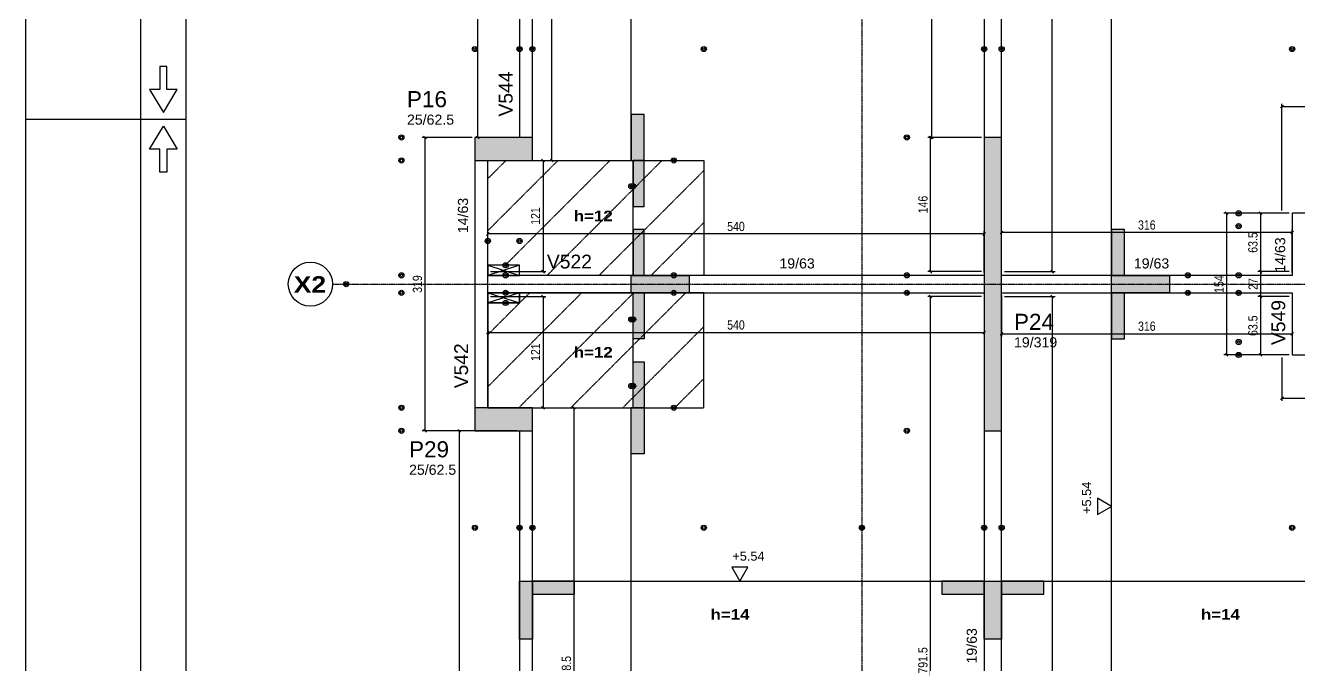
# Model space of a CAD drawing. Extents: x -15895 to 12929, y -2522 to 15173.
# Drawn here: x -15895 to -14510, y 13080 to 13775 of the extents above; entities that cross this region are included whole.
import ezdxf

# ---------------------------------------------------------------- set-up
doc = ezdxf.new("R2010")
doc.units = 0
doc.header["$PDMODE"] = 35
doc.header["$PDSIZE"] = -10
doc.linetypes.add('ESTILO_TQS_0001', pattern=[1, 0.7, -0.3])
doc.linetypes.add('ESTILO_TQS_0007', pattern=[2.1, 1.5, -0.2, 0.2, -0.2])
for name, color, linetype in [('COTA', 241, 'Continuous'), ('MTH-179', 1, 'Continuous'), ('MTH-224', 4, 'Continuous'), ('MTH-230', 1, 'Continuous'), ('MTH-DIM-PILAR', 3, 'Continuous'), ('MTH-DIM-VIGA', 3, 'Continuous'), ('MTH-EIXO-214', 4, 'Continuous'), ('MTH-FACE-VIGA', 7, 'Continuous'), ('MTH-LINHA-SEÇÃO', 16, 'Continuous'), ('MTH-MARGEM', 5, 'Continuous'), ('MTH-PILAR-SEGUE', 5, 'Continuous'), ('MTH-SIMB_COTA', 3, 'Continuous'), ('MTH-SOMBRA21', 150, 'Continuous'), ('MTH-SOMBRA25', 253, 'Continuous'), ('MTH-TIT1-PILAR', 5, 'Continuous'), ('MTH-TIT1-VIGA', 5, 'Continuous'), ('MTH-TRACEJADO-216', 1, 'Continuous'), ('MTH-TXT', 4, 'Continuous'), ('MTH-TXT-NEGRITO', 5, 'Continuous')]:
    doc.layers.add(name, color=color, linetype=linetype)
doc.styles.add('COTA TECNICA', font='techl___.ttf', dxfattribs={"height": 10})
doc.styles.add('TQS_ARIAL', font='arial.ttf')
doc.styles.add('TQS_ARIAL_BLACK', font='ariblk.ttf')
doc.dimstyles.new('PAINEL', dxfattribs={"dimtxt": 10, "dimasz": 3, "dimexe": 3, "dimexo": 3, "dimgap": 3, "dimtad": 1, "dimdec": 1, "dimzin": 12, "dimdsep": 46, "dimtxsty": 'COTA TECNICA', "dimblk1": 'OBLIQUE', "dimblk2": 'OBLIQUE', "dimsah": 1, "dimcen": 0.9, "dimclrd": 4, "dimclre": 4, "dimclrt": 240, "dimadec": 1, "dimazin": 3, "dimtfac": 1, "dimtdec": 1, "dimtmove": 0, "dimatfit": 3, "dimfxl": 1, "dimtolj": 1, "dimtzin": 12, "dimarcsym": 0})

# ---------------------------------------------------------------- blocks, each defined once
blk = doc.blocks.new('_Oblique')
at = {"color": 0, "linetype": 'ByBlock', "lineweight": -2}
blk.add_line((-0.5, -0.5), (0.5, 0.5), dxfattribs=at)
blk = doc.blocks.new('*D1915')
at = {"layer": 'COTA', "color": 4, "lineweight": -2, "transparency": 16777216}
for p, q in [((-14527.7, 13573.7), (-14527.7, 13689.8)), ((-14527.7, 13686.8), (-14343.2, 13686.8)), ((-14343.2, 13573.7), (-14343.2, 13689.8))]:
    blk.add_line(p, q, dxfattribs=at)
at = {"layer": 'Defpoints', "color": 0, "transparency": 16777216}
for p in [(-14343.2, 13686.8), (-14527.7, 13570.7), (-14343.2, 13570.7)]:
    blk.add_point(p, dxfattribs=at)
at = {"layer": 'COTA', "color": 4, "lineweight": -2, "transparency": 16777216, "xscale": 3, "yscale": 3, "zscale": 3, "rotation": 180}
blk.add_blockref('_Oblique', (-14527.7, 13686.8), dxfattribs=at)
at = {"layer": 'COTA', "color": 4, "lineweight": -2, "transparency": 16777216, "xscale": 3, "yscale": 3, "zscale": 3}
blk.add_blockref('_Oblique', (-14343.2, 13686.8), dxfattribs=at)
at = {"layer": 'COTA', "color": 240, "transparency": 16777216, "insert": (-14435.4, 13695), "char_height": 10, "attachment_point": 5, "style": 'COTA TECNICA'}
blk.add_mtext('\\A1;184.5', dxfattribs=at)
blk = doc.blocks.new('*D1916')
at = {"layer": 'COTA', "color": 4, "lineweight": -2, "transparency": 16777216}
for p, q in [((-15391.7, 13481.2), (-15391.7, 13438.1)), ((-14851.7, 13481.2), (-14851.7, 13438.1)), ((-15391.7, 13441.1), (-14851.7, 13441.1))]:
    blk.add_line(p, q, dxfattribs=at)
at = {"layer": 'Defpoints', "color": 0, "transparency": 16777216}
for p in [(-15391.7, 13484.2), (-14851.7, 13484.2), (-14851.7, 13441.1)]:
    blk.add_point(p, dxfattribs=at)
at = {"layer": 'COTA', "color": 4, "lineweight": -2, "transparency": 16777216, "xscale": 3, "yscale": 3, "zscale": 3, "rotation": 180}
blk.add_blockref('_Oblique', (-15391.7, 13441.1), dxfattribs=at)
at = {"layer": 'COTA', "color": 4, "lineweight": -2, "transparency": 16777216, "xscale": 3, "yscale": 3, "zscale": 3}
blk.add_blockref('_Oblique', (-14851.7, 13441.1), dxfattribs=at)
at = {"layer": 'COTA', "color": 240, "transparency": 16777216, "insert": (-15121.7, 13449.2), "char_height": 10, "attachment_point": 5, "style": 'COTA TECNICA'}
blk.add_mtext('\\A1;540', dxfattribs=at)
blk = doc.blocks.new('*D1918')
at = {"layer": 'COTA', "color": 4, "lineweight": -2, "transparency": 16777216}
for p, q in [((-14832.7, 13481.2), (-14832.7, 13436.6)), ((-14516.7, 13481.2), (-14516.7, 13436.6)), ((-14832.7, 13439.6), (-14516.7, 13439.6))]:
    blk.add_line(p, q, dxfattribs=at)
at = {"layer": 'Defpoints', "color": 0, "transparency": 16777216}
for p in [(-14832.7, 13484.2), (-14516.7, 13484.2), (-14516.7, 13439.6)]:
    blk.add_point(p, dxfattribs=at)
at = {"layer": 'COTA', "color": 4, "lineweight": -2, "transparency": 16777216, "xscale": 3, "yscale": 3, "zscale": 3, "rotation": 180}
blk.add_blockref('_Oblique', (-14832.7, 13439.6), dxfattribs=at)
at = {"layer": 'COTA', "color": 4, "lineweight": -2, "transparency": 16777216, "xscale": 3, "yscale": 3, "zscale": 3}
blk.add_blockref('_Oblique', (-14516.7, 13439.6), dxfattribs=at)
at = {"layer": 'COTA', "color": 240, "transparency": 16777216, "insert": (-14674.7, 13447.8), "char_height": 10, "attachment_point": 5, "style": 'COTA TECNICA'}
blk.add_mtext('\\A1;316', dxfattribs=at)
blk = doc.blocks.new('*D1919')
at = {"layer": 'COTA', "color": 4, "lineweight": -2, "transparency": 16777216}
for p, q in [((-14832.7, 13506.2), (-14832.7, 13552.7)), ((-14516.7, 13549.7), (-14832.7, 13549.7)), ((-14516.7, 13506.2), (-14516.7, 13552.7))]:
    blk.add_line(p, q, dxfattribs=at)
at = {"layer": 'Defpoints', "color": 0, "transparency": 16777216}
for p in [(-14832.7, 13549.7), (-14832.7, 13503.2), (-14516.7, 13503.2)]:
    blk.add_point(p, dxfattribs=at)
at = {"layer": 'COTA', "color": 4, "lineweight": -2, "transparency": 16777216, "xscale": 3, "yscale": 3, "zscale": 3, "rotation": 180}
blk.add_blockref('_Oblique', (-14832.7, 13549.7), dxfattribs=at)
at = {"layer": 'COTA', "color": 4, "lineweight": -2, "transparency": 16777216, "xscale": 3, "yscale": 3, "zscale": 3}
blk.add_blockref('_Oblique', (-14516.7, 13549.7), dxfattribs=at)
at = {"layer": 'COTA', "color": 240, "transparency": 16777216, "insert": (-14674.7, 13557.9), "char_height": 10, "attachment_point": 5, "style": 'COTA TECNICA'}
blk.add_mtext('\\A1;316', dxfattribs=at)
blk = doc.blocks.new('*D1921')
at = {"layer": 'COTA', "color": 4, "lineweight": -2, "transparency": 16777216}
for p, q in [((-15391.7, 13506.2), (-15391.7, 13551.2)), ((-14851.7, 13548.2), (-15391.7, 13548.2)), ((-14851.7, 13506.2), (-14851.7, 13551.2))]:
    blk.add_line(p, q, dxfattribs=at)
at = {"layer": 'Defpoints', "color": 0, "transparency": 16777216}
for p in [(-15391.7, 13548.2), (-15391.7, 13503.2), (-14851.7, 13503.2)]:
    blk.add_point(p, dxfattribs=at)
at = {"layer": 'COTA', "color": 4, "lineweight": -2, "transparency": 16777216, "xscale": 3, "yscale": 3, "zscale": 3, "rotation": 180}
blk.add_blockref('_Oblique', (-15391.7, 13548.2), dxfattribs=at)
at = {"layer": 'COTA', "color": 4, "lineweight": -2, "transparency": 16777216, "xscale": 3, "yscale": 3, "zscale": 3}
blk.add_blockref('_Oblique', (-14851.7, 13548.2), dxfattribs=at)
at = {"layer": 'COTA', "color": 240, "transparency": 16777216, "insert": (-15121.7, 13556.3), "char_height": 10, "attachment_point": 5, "style": 'COTA TECNICA'}
blk.add_mtext('\\A1;540', dxfattribs=at)
blk = doc.blocks.new('*D1922')
at = {"layer": 'COTA', "color": 4, "lineweight": -2, "transparency": 16777216}
for p, q in [((-14527.7, 13413.7), (-14527.7, 13366.6)), ((-14343.2, 13413.7), (-14343.2, 13366.6)), ((-14527.7, 13369.6), (-14343.2, 13369.6))]:
    blk.add_line(p, q, dxfattribs=at)
at = {"layer": 'Defpoints', "color": 0, "transparency": 16777216}
for p in [(-14527.7, 13416.7), (-14343.2, 13416.7), (-14343.2, 13369.6)]:
    blk.add_point(p, dxfattribs=at)
at = {"layer": 'COTA', "color": 4, "lineweight": -2, "transparency": 16777216, "xscale": 3, "yscale": 3, "zscale": 3, "rotation": 180}
blk.add_blockref('_Oblique', (-14527.7, 13369.6), dxfattribs=at)
at = {"layer": 'COTA', "color": 4, "lineweight": -2, "transparency": 16777216, "xscale": 3, "yscale": 3, "zscale": 3}
blk.add_blockref('_Oblique', (-14343.2, 13369.6), dxfattribs=at)
at = {"layer": 'COTA', "color": 240, "transparency": 16777216, "insert": (-14435.4, 13377.8), "char_height": 10, "attachment_point": 5, "style": 'COTA TECNICA'}
blk.add_mtext('\\A1;184.5', dxfattribs=at)
blk = doc.blocks.new('*D1951')
at = {"layer": 'COTA', "color": 4, "lineweight": -2, "transparency": 16777216}
for p, q in [((-15408.7, 13653.2), (-15463, 13653.2)), ((-15460, 13653.2), (-15460, 13334.2)), ((-15408.7, 13334.2), (-15463, 13334.2))]:
    blk.add_line(p, q, dxfattribs=at)
at = {"layer": 'Defpoints', "color": 0, "transparency": 16777216}
for p in [(-15405.7, 13653.2), (-15460, 13334.2), (-15405.7, 13334.2)]:
    blk.add_point(p, dxfattribs=at)
at = {"layer": 'COTA', "color": 4, "lineweight": -2, "transparency": 16777216, "xscale": 3, "yscale": 3, "zscale": 3}
for p, rotation in [((-15460, 13653.2), 90), ((-15460, 13334.2), 270)]:
    blk.add_blockref('_Oblique', p, dxfattribs=dict(at, rotation=rotation))
at = {"layer": 'COTA', "color": 240, "transparency": 16777216, "insert": (-15468.2, 13493.7), "char_height": 10, "attachment_point": 5, "rotation": 90, "style": 'COTA TECNICA'}
blk.add_mtext('\\A1;319', dxfattribs=at)
blk = doc.blocks.new('*D1952')
at = {"layer": 'COTA', "color": 4, "lineweight": -2, "transparency": 16777216}
for p, q in [((-15388.7, 13628.2), (-15328.6, 13628.2)), ((-15331.6, 13628.2), (-15331.6, 13507.2)), ((-15388.7, 13507.2), (-15328.6, 13507.2))]:
    blk.add_line(p, q, dxfattribs=at)
at = {"layer": 'Defpoints', "color": 0, "transparency": 16777216}
for p in [(-15391.7, 13628.2), (-15391.7, 13507.2), (-15331.6, 13507.2)]:
    blk.add_point(p, dxfattribs=at)
at = {"layer": 'COTA', "color": 4, "lineweight": -2, "transparency": 16777216, "xscale": 3, "yscale": 3, "zscale": 3}
for p, rotation in [((-15331.6, 13628.2), 90), ((-15331.6, 13507.2), 270)]:
    blk.add_blockref('_Oblique', p, dxfattribs=dict(at, rotation=rotation))
at = {"layer": 'COTA', "color": 240, "transparency": 16777216, "insert": (-15339.7, 13567.7), "char_height": 10, "attachment_point": 5, "rotation": 90, "style": 'COTA TECNICA'}
blk.add_mtext('\\A1;121', dxfattribs=at)
blk = doc.blocks.new('*D1953')
at = {"layer": 'COTA', "color": 4, "lineweight": -2, "transparency": 16777216}
for p, q in [((-15388.7, 13480.2), (-15328.6, 13480.2)), ((-15331.6, 13480.2), (-15331.6, 13359.2)), ((-15388.7, 13359.2), (-15328.6, 13359.2))]:
    blk.add_line(p, q, dxfattribs=at)
at = {"layer": 'Defpoints', "color": 0, "transparency": 16777216}
for p in [(-15391.7, 13480.2), (-15391.7, 13359.2), (-15331.6, 13359.2)]:
    blk.add_point(p, dxfattribs=at)
at = {"layer": 'COTA', "color": 4, "lineweight": -2, "transparency": 16777216, "xscale": 3, "yscale": 3, "zscale": 3}
for p, rotation in [((-15331.6, 13480.2), 90), ((-15331.6, 13359.2), 270)]:
    blk.add_blockref('_Oblique', p, dxfattribs=dict(at, rotation=rotation))
at = {"layer": 'COTA', "color": 240, "transparency": 16777216, "insert": (-15339.7, 13419.7), "char_height": 10, "attachment_point": 5, "rotation": 90, "style": 'COTA TECNICA'}
blk.add_mtext('\\A1;121', dxfattribs=at)
blk = doc.blocks.new('*D1954')
at = {"layer": 'COTA', "color": 4, "lineweight": -2, "transparency": 16777216}
for p, q in [((-14519.7, 13570.7), (-14554.1, 13570.7)), ((-14551.1, 13570.7), (-14551.1, 13507.2)), ((-14519.7, 13507.2), (-14554.1, 13507.2))]:
    blk.add_line(p, q, dxfattribs=at)
at = {"layer": 'Defpoints', "color": 0, "transparency": 16777216}
for p in [(-14516.7, 13570.7), (-14551.1, 13507.2), (-14516.7, 13507.2)]:
    blk.add_point(p, dxfattribs=at)
at = {"layer": 'COTA', "color": 4, "lineweight": -2, "transparency": 16777216, "xscale": 3, "yscale": 3, "zscale": 3}
for p, rotation in [((-14551.1, 13570.7), 90), ((-14551.1, 13507.2), 270)]:
    blk.add_blockref('_Oblique', p, dxfattribs=dict(at, rotation=rotation))
at = {"layer": 'COTA', "color": 240, "transparency": 16777216, "insert": (-14559.3, 13538.9), "char_height": 10, "attachment_point": 5, "rotation": 90, "style": 'COTA TECNICA'}
blk.add_mtext('\\A1;63.5', dxfattribs=at)
blk = doc.blocks.new('*D1955')
at = {"layer": 'COTA', "color": 4, "lineweight": -2, "transparency": 16777216}
for p, q in [((-14519.7, 13480.2), (-14554.1, 13480.2)), ((-14551.1, 13480.2), (-14551.1, 13416.7)), ((-14519.7, 13416.7), (-14554.1, 13416.7))]:
    blk.add_line(p, q, dxfattribs=at)
at = {"layer": 'Defpoints', "color": 0, "transparency": 16777216}
for p in [(-14516.7, 13480.2), (-14551.1, 13416.7), (-14516.7, 13416.7)]:
    blk.add_point(p, dxfattribs=at)
at = {"layer": 'COTA', "color": 4, "lineweight": -2, "transparency": 16777216, "xscale": 3, "yscale": 3, "zscale": 3}
for p, rotation in [((-14551.1, 13480.2), 90), ((-14551.1, 13416.7), 270)]:
    blk.add_blockref('_Oblique', p, dxfattribs=dict(at, rotation=rotation))
at = {"layer": 'COTA', "color": 240, "transparency": 16777216, "insert": (-14559.3, 13448.4), "char_height": 10, "attachment_point": 5, "rotation": 90, "style": 'COTA TECNICA'}
blk.add_mtext('\\A1;63.5', dxfattribs=at)
blk = doc.blocks.new('*D1956')
at = {"layer": 'COTA', "color": 4, "lineweight": -2, "transparency": 16777216}
for p, q in [((-14519.7, 13507.2), (-14554.1, 13507.2)), ((-14551.1, 13507.2), (-14551.1, 13480.2)), ((-14519.7, 13480.2), (-14554.1, 13480.2))]:
    blk.add_line(p, q, dxfattribs=at)
at = {"layer": 'Defpoints', "color": 0, "transparency": 16777216}
for p in [(-14516.7, 13507.2), (-14551.1, 13480.2), (-14516.7, 13480.2)]:
    blk.add_point(p, dxfattribs=at)
at = {"layer": 'COTA', "color": 4, "lineweight": -2, "transparency": 16777216, "xscale": 3, "yscale": 3, "zscale": 3}
for p, rotation in [((-14551.1, 13507.2), 90), ((-14551.1, 13480.2), 270)]:
    blk.add_blockref('_Oblique', p, dxfattribs=dict(at, rotation=rotation))
at = {"layer": 'COTA', "color": 240, "transparency": 16777216, "insert": (-14559.1, 13493.7), "char_height": 10, "attachment_point": 5, "rotation": 90, "style": 'COTA TECNICA'}
blk.add_mtext('\\A1;27', dxfattribs=at)
blk = doc.blocks.new('*D1958')
at = {"layer": 'COTA', "color": 4, "lineweight": -2, "transparency": 16777216}
for p, q in [((-14519.7, 13570.7), (-14591, 13570.7)), ((-14588, 13570.7), (-14588, 13416.7)), ((-14519.7, 13416.7), (-14591, 13416.7))]:
    blk.add_line(p, q, dxfattribs=at)
at = {"layer": 'Defpoints', "color": 0, "transparency": 16777216}
for p in [(-14516.7, 13570.7), (-14588, 13416.7), (-14516.7, 13416.7)]:
    blk.add_point(p, dxfattribs=at)
at = {"layer": 'COTA', "color": 4, "lineweight": -2, "transparency": 16777216, "xscale": 3, "yscale": 3, "zscale": 3}
for p, rotation in [((-14588, 13570.7), 90), ((-14588, 13416.7), 270)]:
    blk.add_blockref('_Oblique', p, dxfattribs=dict(at, rotation=rotation))
at = {"layer": 'COTA', "color": 240, "transparency": 16777216, "insert": (-14596.1, 13493.7), "char_height": 10, "attachment_point": 5, "rotation": 90, "style": 'COTA TECNICA'}
blk.add_mtext('\\A1;154', dxfattribs=at)
blk = doc.blocks.new('*D1962')
at = {"layer": 'COTA', "color": 4, "lineweight": -2, "transparency": 16777216}
for p, q in [((-15360.2, 13334.2), (-15425.8, 13334.2)), ((-15422.8, 13334.2), (-15422.8, 12659.7)), ((-15360.2, 12659.7), (-15425.8, 12659.7))]:
    blk.add_line(p, q, dxfattribs=at)
at = {"layer": 'Defpoints', "color": 0, "transparency": 16777216}
for p in [(-15357.2, 13334.2), (-15422.8, 12659.7), (-15357.2, 12659.7)]:
    blk.add_point(p, dxfattribs=at)
at = {"layer": 'COTA', "color": 4, "lineweight": -2, "transparency": 16777216, "xscale": 3, "yscale": 3, "zscale": 3}
for p, rotation in [((-15422.8, 13334.2), 90), ((-15422.8, 12659.7), 270)]:
    blk.add_blockref('_Oblique', p, dxfattribs=dict(at, rotation=rotation))
at = {"layer": 'COTA', "color": 240, "transparency": 16777216, "insert": (-15430.9, 12996.9), "char_height": 10, "attachment_point": 5, "rotation": 90, "style": 'COTA TECNICA'}
blk.add_mtext('\\A1;674.5', dxfattribs=at)
blk = doc.blocks.new('*D1963')
at = {"layer": 'COTA', "color": 4, "lineweight": -2, "transparency": 16777216}
for p, q in [((-15340.2, 13359.2), (-15295, 13359.2)), ((-15298, 13359.2), (-15298, 12790.7)), ((-15340.2, 12790.7), (-15295, 12790.7))]:
    blk.add_line(p, q, dxfattribs=at)
at = {"layer": 'Defpoints', "color": 0, "transparency": 16777216}
for p in [(-15343.2, 13359.2), (-15343.2, 12790.7), (-15298, 12790.7)]:
    blk.add_point(p, dxfattribs=at)
at = {"layer": 'COTA', "color": 4, "lineweight": -2, "transparency": 16777216, "xscale": 3, "yscale": 3, "zscale": 3}
for p, rotation in [((-15298, 13359.2), 90), ((-15298, 12790.7), 270)]:
    blk.add_blockref('_Oblique', p, dxfattribs=dict(at, rotation=rotation))
at = {"layer": 'COTA', "color": 240, "transparency": 16777216, "insert": (-15306.1, 13074.9), "char_height": 10, "attachment_point": 5, "rotation": 90, "style": 'COTA TECNICA'}
blk.add_mtext('\\A1;568.5', dxfattribs=at)
blk = doc.blocks.new('*D1965')
at = {"layer": 'COTA', "color": 4, "lineweight": -2, "transparency": 16777216}
for p, q in [((-15360.2, 14327.7), (-15405.4, 14327.7)), ((-15402.4, 13653.2), (-15402.4, 14327.7)), ((-15360.2, 13653.2), (-15405.4, 13653.2))]:
    blk.add_line(p, q, dxfattribs=at)
at = {"layer": 'Defpoints', "color": 0, "transparency": 16777216}
for p in [(-15402.4, 14327.7), (-15357.2, 14327.7), (-15357.2, 13653.2)]:
    blk.add_point(p, dxfattribs=at)
at = {"layer": 'COTA', "color": 4, "lineweight": -2, "transparency": 16777216, "xscale": 3, "yscale": 3, "zscale": 3}
for p, rotation in [((-15402.4, 14327.7), 90), ((-15402.4, 13653.2), 270)]:
    blk.add_blockref('_Oblique', p, dxfattribs=dict(at, rotation=rotation))
at = {"layer": 'COTA', "color": 240, "transparency": 16777216, "insert": (-15410.5, 13990.4), "char_height": 10, "attachment_point": 5, "rotation": 90, "style": 'COTA TECNICA'}
blk.add_mtext('\\A1;674.5', dxfattribs=at)
blk = doc.blocks.new('*D1966')
at = {"layer": 'COTA', "color": 4, "lineweight": -2, "transparency": 16777216}
for p, q in [((-15340.2, 14196.7), (-15319.1, 14196.7)), ((-15322.1, 13628.2), (-15322.1, 14196.7)), ((-15340.2, 13628.2), (-15319.1, 13628.2))]:
    blk.add_line(p, q, dxfattribs=at)
at = {"layer": 'Defpoints', "color": 0, "transparency": 16777216}
for p in [(-15343.2, 14196.7), (-15322.1, 14196.7), (-15343.2, 13628.2)]:
    blk.add_point(p, dxfattribs=at)
at = {"layer": 'COTA', "color": 4, "lineweight": -2, "transparency": 16777216, "xscale": 3, "yscale": 3, "zscale": 3}
for p, rotation in [((-15322.1, 14196.7), 90), ((-15322.1, 13628.2), 270)]:
    blk.add_blockref('_Oblique', p, dxfattribs=dict(at, rotation=rotation))
at = {"layer": 'COTA', "color": 240, "transparency": 16777216, "insert": (-15330.2, 13912.4), "char_height": 10, "attachment_point": 5, "rotation": 90, "style": 'COTA TECNICA'}
blk.add_mtext('\\A1;568.5', dxfattribs=at)
blk = doc.blocks.new('*D1972')
at = {"layer": 'COTA', "color": 4, "lineweight": -2, "transparency": 16777216}
for p, q in [((-14854.7, 13480.2), (-14913.1, 13480.2)), ((-14910.1, 12688.7), (-14910.1, 13480.2)), ((-14873.6, 12688.7), (-14913.1, 12688.7))]:
    blk.add_line(p, q, dxfattribs=at)
at = {"layer": 'Defpoints', "color": 0, "transparency": 16777216}
for p in [(-14910.1, 13480.2), (-14851.7, 13480.2), (-14870.6, 12688.7)]:
    blk.add_point(p, dxfattribs=at)
at = {"layer": 'COTA', "color": 4, "lineweight": -2, "transparency": 16777216, "xscale": 3, "yscale": 3, "zscale": 3}
for p, rotation in [((-14910.1, 13480.2), 90), ((-14910.1, 12688.7), 270)]:
    blk.add_blockref('_Oblique', p, dxfattribs=dict(at, rotation=rotation))
at = {"layer": 'COTA', "color": 240, "transparency": 16777216, "insert": (-14918.3, 13084.4), "char_height": 10, "attachment_point": 5, "rotation": 90, "style": 'COTA TECNICA'}
blk.add_mtext('\\A1;791.5', dxfattribs=at)
blk = doc.blocks.new('*D1974')
at = {"layer": 'COTA', "color": 4, "lineweight": -2, "transparency": 16777216}
for p, q in [((-14854.7, 13653.2), (-14913.1, 13653.2)), ((-14910.1, 13507.2), (-14910.1, 13653.2)), ((-14854.7, 13507.2), (-14913.1, 13507.2))]:
    blk.add_line(p, q, dxfattribs=at)
at = {"layer": 'Defpoints', "color": 0, "transparency": 16777216}
for p in [(-14910.1, 13653.2), (-14851.7, 13653.2), (-14851.7, 13507.2)]:
    blk.add_point(p, dxfattribs=at)
at = {"layer": 'COTA', "color": 4, "lineweight": -2, "transparency": 16777216, "xscale": 3, "yscale": 3, "zscale": 3}
for p, rotation in [((-14910.1, 13653.2), 90), ((-14910.1, 13507.2), 270)]:
    blk.add_blockref('_Oblique', p, dxfattribs=dict(at, rotation=rotation))
at = {"layer": 'COTA', "color": 240, "transparency": 16777216, "insert": (-14918.2, 13580.2), "char_height": 10, "attachment_point": 5, "rotation": 90, "style": 'COTA TECNICA'}
blk.add_mtext('\\A1;146', dxfattribs=at)
blk = doc.blocks.new('*D1975')
at = {"layer": 'COTA', "color": 4, "lineweight": -2, "transparency": 16777216}
for p, q in [((-14854.7, 14159.7), (-14911.6, 14159.7)), ((-14908.6, 13653.2), (-14908.6, 14159.7)), ((-14854.7, 13653.2), (-14911.6, 13653.2))]:
    blk.add_line(p, q, dxfattribs=at)
at = {"layer": 'Defpoints', "color": 0, "transparency": 16777216}
for p in [(-14908.6, 14159.7), (-14851.7, 14159.7), (-14851.7, 13653.2)]:
    blk.add_point(p, dxfattribs=at)
at = {"layer": 'COTA', "color": 4, "lineweight": -2, "transparency": 16777216, "xscale": 3, "yscale": 3, "zscale": 3}
for p, rotation in [((-14908.6, 14159.7), 90), ((-14908.6, 13653.2), 270)]:
    blk.add_blockref('_Oblique', p, dxfattribs=dict(at, rotation=rotation))
at = {"layer": 'COTA', "color": 240, "transparency": 16777216, "insert": (-14916.7, 13906.4), "char_height": 10, "attachment_point": 5, "rotation": 90, "style": 'COTA TECNICA'}
blk.add_mtext('\\A1;506.5', dxfattribs=at)
blk = doc.blocks.new('*D1980')
at = {"layer": 'COTA', "color": 4, "lineweight": -2, "transparency": 16777216}
for p, q in [((-14829.7, 13480.2), (-14774.6, 13480.2)), ((-14777.6, 13480.2), (-14777.6, 12627.7)), ((-14829.7, 12627.7), (-14774.6, 12627.7))]:
    blk.add_line(p, q, dxfattribs=at)
at = {"layer": 'Defpoints', "color": 0, "transparency": 16777216}
for p in [(-14832.7, 13480.2), (-14832.7, 12627.7), (-14777.6, 12627.7)]:
    blk.add_point(p, dxfattribs=at)
at = {"layer": 'COTA', "color": 4, "lineweight": -2, "transparency": 16777216, "xscale": 3, "yscale": 3, "zscale": 3}
for p, rotation in [((-14777.6, 13480.2), 90), ((-14777.6, 12627.7), 270)]:
    blk.add_blockref('_Oblique', p, dxfattribs=dict(at, rotation=rotation))
at = {"layer": 'COTA', "color": 240, "transparency": 16777216, "insert": (-14785.8, 13053.9), "char_height": 10, "attachment_point": 5, "rotation": 90, "style": 'COTA TECNICA'}
blk.add_mtext('\\A1;852.5', dxfattribs=at)
blk = doc.blocks.new('*D1981')
at = {"layer": 'COTA', "color": 4, "lineweight": -2, "transparency": 16777216}
for p, q in [((-14829.7, 14359.7), (-14774.6, 14359.7)), ((-14777.6, 13507.2), (-14777.6, 14359.7)), ((-14829.7, 13507.2), (-14774.6, 13507.2))]:
    blk.add_line(p, q, dxfattribs=at)
at = {"layer": 'Defpoints', "color": 0, "transparency": 16777216}
for p in [(-14832.7, 14359.7), (-14777.6, 14359.7), (-14832.7, 13507.2)]:
    blk.add_point(p, dxfattribs=at)
at = {"layer": 'COTA', "color": 4, "lineweight": -2, "transparency": 16777216, "xscale": 3, "yscale": 3, "zscale": 3}
for p, rotation in [((-14777.6, 14359.7), 90), ((-14777.6, 13507.2), 270)]:
    blk.add_blockref('_Oblique', p, dxfattribs=dict(at, rotation=rotation))
at = {"layer": 'COTA', "color": 240, "transparency": 16777216, "insert": (-14785.8, 13933.4), "char_height": 10, "attachment_point": 5, "rotation": 90, "style": 'COTA TECNICA'}
blk.add_mtext('\\A1;852.5', dxfattribs=at)

msp = doc.modelspace()

# ---------------------------------------------------------------- linework, layer by layer
at = {"layer": 'MTH-179', "linetype": 'Continuous'}
for p, q in [((-15894.64, 15172.93), (-15894.64, 10672.93)), ((-15769.64, 15172.93), (-15769.64, 10672.93)), ((-15894.64, 13672.93), (-15719.64, 13672.93))]:
    msp.add_line(p, q, dxfattribs=at)
for points in [[(-15744.64, 13680.43), (-15729.64, 13705.43), (-15740.89, 13705.43), (-15740.89, 13730.43), (-15748.39, 13730.43), (-15748.39, 13705.43), (-15759.64, 13705.43), (-15744.64, 13680.43)], [(-15744.64, 13665.43), (-15729.64, 13640.43), (-15740.89, 13640.43), (-15740.89, 13615.43), (-15748.39, 13615.43), (-15748.39, 13640.43), (-15759.64, 13640.43), (-15744.64, 13665.43)]]:
    msp.add_lwpolyline(points, dxfattribs=at)
at = {"layer": 'MTH-224', "linetype": 'Continuous'}
for points in [[(-14728.28, 13243.05), (-14712.98, 13251.88), (-14728.28, 13260.71), (-14728.28, 13243.05)], [(-15126.29, 13185.87), (-15117.46, 13170.57), (-15108.63, 13185.87), (-15126.29, 13185.87)]]:
    msp.add_lwpolyline(points, dxfattribs=at)
at = {"layer": 'MTH-230', "linetype": 'Continuous'}
for p, q in [((-15357.16, 13514.16), (-15391.66, 13503.16)), ((-15391.66, 13514.16), (-15357.16, 13503.16)), ((-15357.16, 13484.16), (-15391.66, 13473.16)), ((-15391.66, 13484.16), (-15357.16, 13473.16))]:
    msp.add_line(p, q, dxfattribs=at)
msp.add_circle((-15584.66, 13493.66), 24, dxfattribs=at)
at = {"layer": 'MTH-EIXO-214', "linetype": 'ESTILO_TQS_0007'}
for p, q in [((-14984.66, 14881.16), (-14984.66, 12265.32)), ((-15560.66, 13493.66), (-9790.66, 13493.66))]:
    msp.add_line(p, q, dxfattribs=at)
at = {"layer": 'MTH-FACE-VIGA', "linetype": 'Continuous'}
for p, q in [((-15357.16, 14196.66), (-15357.16, 13653.16)), ((-15343.16, 13653.16), (-15343.16, 14196.66)), ((-14851.66, 14159.66), (-14851.66, 13653.16)), ((-14832.66, 13653.16), (-14832.66, 14076.66)), ((-15405.66, 13628.16), (-15405.66, 13359.16)), ((-15391.66, 13359.16), (-15391.66, 13628.16)), ((-14502.66, 13570.66), (-14516.66, 13570.66)), ((-14516.66, 13570.66), (-14516.66, 13556.66)), ((-14516.66, 13556.66), (-14516.66, 13503.16)), ((-14851.66, 13503.16), (-15391.66, 13503.16)), ((-14516.66, 13503.16), (-14832.66, 13503.16)), ((-15391.66, 13484.16), (-14851.66, 13484.16)), ((-14832.66, 13484.16), (-14516.66, 13484.16)), ((-14516.66, 13484.16), (-14516.66, 13430.66)), ((-14516.66, 13430.66), (-14516.66, 13416.66)), ((-14516.66, 13416.66), (-14502.66, 13416.66)), ((-15357.16, 13334.16), (-15357.16, 12790.66)), ((-15343.16, 12790.66), (-15343.16, 13334.16)), ((-14851.66, 13334.16), (-14851.66, 12827.66)), ((-14832.66, 12924.66), (-14832.66, 13334.16))]:
    msp.add_line(p, q, dxfattribs=at)
for points in [[(-15357.16, 13514.16), (-15391.66, 13514.16), (-15391.66, 13503.16), (-15357.16, 13503.16), (-15357.16, 13514.16)], [(-15357.16, 13484.16), (-15391.66, 13484.16), (-15391.66, 13473.16), (-15357.16, 13473.16), (-15357.16, 13484.16)]]:
    msp.add_lwpolyline(points, dxfattribs=at)
at = {"layer": 'MTH-LINHA-SEÇÃO', "linetype": 'Continuous'}
for p, q in [((-15235.52, 13628.16), (-15235.52, 14316.66)), ((-14712.98, 12910.66), (-14712.98, 14076.66)), ((-15235.52, 13628.16), (-15233.52, 13628.16)), ((-15233.52, 13503.16), (-15233.52, 13628.16)), ((-15233.52, 13359.16), (-15233.52, 13484.16)), ((-15233.52, 13359.16), (-15235.52, 13359.16)), ((-15235.52, 12670.66), (-15235.52, 13359.16)), ((-15357.16, 13170.57), (-12685.16, 13170.57))]:
    msp.add_line(p, q, dxfattribs=at)
for points in [[(-15235.52, 13678.16), (-15235.52, 13628.16), (-15221.52, 13628.16), (-15221.52, 13678.16), (-15235.52, 13678.16)], [(-15233.52, 13628.16), (-15233.52, 13578.16), (-15221.52, 13578.16), (-15221.52, 13628.16), (-15233.52, 13628.16)], [(-15233.52, 13553.16), (-15233.52, 13503.16), (-15221.52, 13503.16), (-15221.52, 13553.16), (-15233.52, 13553.16)], [(-14712.98, 13553.16), (-14712.98, 13503.16), (-14698.98, 13503.16), (-14698.98, 13553.16), (-14712.98, 13553.16)], [(-15172.52, 13484.16), (-15235.52, 13484.16), (-15235.52, 13503.16), (-15172.52, 13503.16), (-15172.52, 13484.16)], [(-14649.98, 13484.16), (-14712.98, 13484.16), (-14712.98, 13503.16), (-14649.98, 13503.16), (-14649.98, 13484.16)], [(-15233.52, 13434.16), (-15233.52, 13484.16), (-15221.52, 13484.16), (-15221.52, 13434.16), (-15233.52, 13434.16)], [(-14712.98, 13484.16), (-14712.98, 13434.16), (-14698.98, 13434.16), (-14698.98, 13484.16), (-14712.98, 13484.16)], [(-15233.52, 13359.16), (-15233.52, 13409.16), (-15221.52, 13409.16), (-15221.52, 13359.16), (-15233.52, 13359.16)], [(-15235.52, 13309.16), (-15235.52, 13359.16), (-15221.52, 13359.16), (-15221.52, 13309.16), (-15235.52, 13309.16)], [(-15357.16, 13107.57), (-15357.16, 13170.57), (-15343.16, 13170.57), (-15343.16, 13107.57), (-15357.16, 13107.57)], [(-15297.16, 13170.57), (-15343.16, 13170.57), (-15343.16, 13156.57), (-15297.16, 13156.57), (-15297.16, 13170.57)], [(-14851.66, 13170.57), (-14897.66, 13170.57), (-14897.66, 13156.57), (-14851.66, 13156.57), (-14851.66, 13170.57)], [(-14851.66, 13107.57), (-14851.66, 13170.57), (-14832.66, 13170.57), (-14832.66, 13107.57), (-14851.66, 13107.57)], [(-14786.66, 13170.57), (-14832.66, 13170.57), (-14832.66, 13156.57), (-14786.66, 13156.57), (-14786.66, 13170.57)]]:
    msp.add_lwpolyline(points, dxfattribs=at)
at = {"layer": 'MTH-MARGEM', "linetype": 'Continuous'}
msp.add_line((-15719.64, 10722.93), (-15719.64, 15122.93), dxfattribs=at)
at = {"layer": 'MTH-PILAR-SEGUE', "linetype": 'Continuous'}
for points in [[(-15343.16, 13628.16), (-15343.16, 13653.16), (-15405.66, 13653.16), (-15405.66, 13628.16), (-15343.16, 13628.16)], [(-14851.66, 13334.16), (-14832.66, 13334.16), (-14832.66, 13653.16), (-14851.66, 13653.16), (-14851.66, 13334.16)], [(-15343.16, 13334.16), (-15343.16, 13359.16), (-15405.66, 13359.16), (-15405.66, 13334.16), (-15343.16, 13334.16)]]:
    msp.add_lwpolyline(points, dxfattribs=at)
at = {"layer": 'MTH-SIMB_COTA', "linetype": 'Continuous'}
for centre, radius in [((-15405.66, 13749.26), 2.8), ((-15405.66, 13749.26), 1.4), ((-15357.16, 13749.26), 2.8), ((-15357.16, 13749.26), 1.4), ((-15343.16, 13749.26), 2.8), ((-15343.16, 13749.26), 1.4), ((-15156.66, 13749.26), 2.8), ((-15156.66, 13749.26), 2.8), ((-15156.66, 13749.26), 1.4), ((-15156.66, 13749.26), 1.4), ((-14851.66, 13749.26), 2.8), ((-14851.66, 13749.26), 1.4), ((-14832.66, 13749.26), 2.8), ((-14832.66, 13749.26), 1.4), ((-14516.66, 13749.26), 2.8), ((-14516.66, 13749.26), 2.8), ((-14516.66, 13749.26), 1.4), ((-14516.66, 13749.26), 1.4), ((-15485.66, 13653.16), 2.8), ((-15485.66, 13653.16), 2.8), ((-14935.76, 13653.16), 2.8), ((-14935.76, 13653.16), 2.8), ((-15485.66, 13653.16), 1.4), ((-15485.66, 13653.16), 1.4), ((-14935.76, 13653.16), 1.4), ((-14935.76, 13653.16), 1.4), ((-15485.66, 13628.16), 2.8), ((-15485.66, 13628.16), 2.8), ((-15485.66, 13628.16), 1.4), ((-15485.66, 13628.16), 1.4), ((-15189.29, 13628.16), 2.8), ((-15189.29, 13628.16), 1.4), ((-15235.52, 13599.96), 2.8), ((-15235.52, 13599.96), 2.8), ((-15235.52, 13599.96), 2.8), ((-15235.52, 13599.96), 1.4), ((-15235.52, 13599.96), 1.4), ((-15235.52, 13599.96), 1.4), ((-15233.52, 13599.96), 2.8), ((-15233.52, 13599.96), 2.8), ((-15233.52, 13599.96), 2.8), ((-15233.52, 13599.96), 1.4), ((-15233.52, 13599.96), 1.4), ((-15233.52, 13599.96), 1.4), ((-14574.8, 13570.66), 2.8), ((-14574.8, 13556.66), 2.8), ((-14574.8, 13556.66), 2.8), ((-14574.8, 13570.66), 1.4), ((-14574.8, 13556.66), 1.4), ((-14574.8, 13556.66), 1.4), ((-15391.66, 13540.51), 2.8), ((-15391.66, 13540.51), 1.4), ((-15357.16, 13540.51), 2.8), ((-15357.16, 13540.51), 1.4), ((-15485.66, 13503.16), 2.8), ((-15485.66, 13503.16), 2.8), ((-15485.66, 13503.16), 1.4), ((-15485.66, 13503.16), 1.4), ((-15372.25, 13514.16), 2.8), ((-15372.25, 13503.16), 2.8), ((-15372.25, 13514.16), 1.4), ((-15372.25, 13503.16), 1.4), ((-15189.29, 13503.16), 2.8), ((-15189.29, 13503.16), 1.4), ((-14935.76, 13503.16), 2.8), ((-14935.76, 13503.16), 1.4), ((-14630.08, 13503.16), 2.8), ((-14630.08, 13503.16), 1.4), ((-14574.8, 13503.16), 2.8), ((-14574.8, 13503.16), 1.4), ((-15545.66, 13493.66), 2.8), ((-15545.66, 13493.66), 2.8), ((-15545.66, 13493.66), 1.4), ((-15545.66, 13493.66), 1.4), ((-15485.66, 13484.16), 2.8), ((-15485.66, 13484.16), 2.8), ((-15485.66, 13484.16), 1.4), ((-15485.66, 13484.16), 1.4), ((-15372.25, 13484.16), 2.8), ((-15372.25, 13473.16), 2.8), ((-15372.25, 13484.16), 1.4), ((-15189.29, 13484.16), 2.8), ((-15189.29, 13484.16), 1.4), ((-14935.76, 13484.16), 2.8), ((-14935.76, 13484.16), 1.4), ((-14630.08, 13484.16), 2.8), ((-14630.08, 13484.16), 1.4), ((-14574.8, 13484.16), 2.8), ((-14574.8, 13484.16), 1.4), ((-15372.25, 13473.16), 1.4), ((-15235.52, 13455.2), 2.8), ((-15235.52, 13455.2), 2.8), ((-15235.52, 13455.2), 2.8), ((-15235.52, 13455.2), 1.4), ((-15235.52, 13455.2), 1.4), ((-15235.52, 13455.2), 1.4), ((-15233.52, 13455.2), 2.8), ((-15233.52, 13455.2), 2.8), ((-15233.52, 13455.2), 2.8), ((-15233.52, 13455.2), 1.4), ((-15233.52, 13455.2), 1.4), ((-15233.52, 13455.2), 1.4), ((-14574.8, 13430.66), 2.8), ((-14574.8, 13430.66), 2.8), ((-14574.8, 13430.66), 1.4), ((-14574.8, 13430.66), 1.4), ((-14574.8, 13416.66), 2.8), ((-14574.8, 13416.66), 1.4), ((-15235.52, 13382.82), 2.8), ((-15235.52, 13382.82), 2.8), ((-15235.52, 13382.82), 2.8), ((-15235.52, 13382.82), 1.4), ((-15235.52, 13382.82), 1.4), ((-15235.52, 13382.82), 1.4), ((-15233.52, 13382.82), 2.8), ((-15233.52, 13382.82), 2.8), ((-15233.52, 13382.82), 2.8), ((-15233.52, 13382.82), 1.4), ((-15233.52, 13382.82), 1.4), ((-15233.52, 13382.82), 1.4), ((-15485.66, 13359.16), 2.8), ((-15485.66, 13359.16), 2.8), ((-15485.66, 13359.16), 1.4), ((-15485.66, 13359.16), 1.4), ((-15189.29, 13359.16), 2.8), ((-15189.29, 13359.16), 1.4), ((-15485.66, 13334.16), 2.8), ((-15485.66, 13334.16), 2.8), ((-15485.66, 13334.16), 1.4), ((-15485.66, 13334.16), 1.4), ((-14935.76, 13334.16), 2.8), ((-14935.76, 13334.16), 2.8), ((-14935.76, 13334.16), 1.4), ((-14935.76, 13334.16), 1.4), ((-15405.66, 13228.64), 2.8), ((-15405.66, 13228.64), 1.4), ((-15357.16, 13228.64), 2.8), ((-15357.16, 13228.64), 1.4), ((-15343.16, 13228.64), 2.8), ((-15343.16, 13228.64), 1.4), ((-15156.66, 13228.64), 2.8), ((-15156.66, 13228.64), 2.8), ((-15156.66, 13228.64), 1.4), ((-15156.66, 13228.64), 1.4), ((-14984.66, 13228.64), 2.8), ((-14984.66, 13228.64), 2.8), ((-14984.66, 13228.64), 1.4), ((-14984.66, 13228.64), 1.4), ((-14851.66, 13228.64), 2.8), ((-14851.66, 13228.64), 1.4), ((-14832.66, 13228.64), 2.8), ((-14832.66, 13228.64), 1.4), ((-14516.66, 13228.64), 2.8), ((-14516.66, 13228.64), 2.8), ((-14516.66, 13228.64), 1.4), ((-14516.66, 13228.64), 1.4)]:
    msp.add_circle(centre, radius, dxfattribs=at)
at = {"layer": 'MTH-SOMBRA21', "linetype": 'Continuous'}
for points in [[(-15235.52, 13678.16), (-15235.52, 13628.16), (-15221.52, 13628.16)], [(-15235.52, 13678.16), (-15221.52, 13628.16), (-15221.52, 13678.16)], [(-15235.52, 13678.16), (-15221.52, 13678.16), (-15235.52, 13678.16)], [(-15233.52, 13628.16), (-15233.52, 13578.16), (-15221.52, 13578.16)], [(-15233.52, 13628.16), (-15221.52, 13578.16), (-15221.52, 13628.16)], [(-15233.52, 13628.16), (-15221.52, 13628.16), (-15233.52, 13628.16)], [(-15233.52, 13553.16), (-15233.52, 13503.16), (-15221.52, 13503.16)], [(-15233.52, 13553.16), (-15221.52, 13503.16), (-15221.52, 13553.16)], [(-15233.52, 13553.16), (-15221.52, 13553.16), (-15233.52, 13553.16)], [(-14712.98, 13553.16), (-14712.98, 13503.16), (-14698.98, 13503.16)], [(-14712.98, 13553.16), (-14698.98, 13503.16), (-14698.98, 13553.16)], [(-14712.98, 13553.16), (-14698.98, 13553.16), (-14712.98, 13553.16)], [(-15172.52, 13484.16), (-15235.52, 13484.16), (-15235.52, 13503.16)], [(-15172.52, 13484.16), (-15235.52, 13503.16), (-15172.52, 13503.16)], [(-15172.52, 13484.16), (-15172.52, 13503.16), (-15172.52, 13484.16)], [(-14649.98, 13484.16), (-14712.98, 13484.16), (-14712.98, 13503.16)], [(-14649.98, 13484.16), (-14712.98, 13503.16), (-14649.98, 13503.16)], [(-14649.98, 13484.16), (-14649.98, 13503.16), (-14649.98, 13484.16)], [(-15233.52, 13434.16), (-15233.52, 13484.16), (-15221.52, 13484.16)], [(-15233.52, 13434.16), (-15221.52, 13484.16), (-15221.52, 13434.16)], [(-14712.98, 13484.16), (-14712.98, 13434.16), (-14698.98, 13434.16)], [(-14712.98, 13484.16), (-14698.98, 13434.16), (-14698.98, 13484.16)], [(-14712.98, 13484.16), (-14698.98, 13484.16), (-14712.98, 13484.16)], [(-15233.52, 13434.16), (-15221.52, 13434.16), (-15233.52, 13434.16)], [(-15233.52, 13359.16), (-15233.52, 13409.16), (-15221.52, 13409.16)], [(-15233.52, 13359.16), (-15221.52, 13409.16), (-15221.52, 13359.16)], [(-15235.52, 13309.16), (-15235.52, 13359.16), (-15221.52, 13359.16)], [(-15235.52, 13309.16), (-15221.52, 13359.16), (-15221.52, 13309.16)], [(-15233.52, 13359.16), (-15221.52, 13359.16), (-15233.52, 13359.16)], [(-15235.52, 13309.16), (-15221.52, 13309.16), (-15235.52, 13309.16)], [(-15357.16, 13107.57), (-15357.16, 13170.57), (-15343.16, 13170.57)], [(-15357.16, 13107.57), (-15343.16, 13170.57), (-15343.16, 13107.57)], [(-15297.16, 13170.57), (-15343.16, 13170.57), (-15343.16, 13156.57)], [(-15297.16, 13170.57), (-15343.16, 13156.57), (-15297.16, 13156.57)], [(-15297.16, 13170.57), (-15297.16, 13156.57), (-15297.16, 13170.57)], [(-14851.66, 13170.57), (-14897.66, 13170.57), (-14897.66, 13156.57)], [(-14851.66, 13170.57), (-14897.66, 13156.57), (-14851.66, 13156.57)], [(-14851.66, 13170.57), (-14851.66, 13156.57), (-14851.66, 13170.57)], [(-14851.66, 13107.57), (-14851.66, 13170.57), (-14832.66, 13170.57)], [(-14851.66, 13107.57), (-14832.66, 13170.57), (-14832.66, 13107.57)], [(-14786.66, 13170.57), (-14832.66, 13170.57), (-14832.66, 13156.57)], [(-14786.66, 13170.57), (-14832.66, 13156.57), (-14786.66, 13156.57)], [(-14786.66, 13170.57), (-14786.66, 13156.57), (-14786.66, 13170.57)], [(-15357.16, 13107.57), (-15343.16, 13107.57), (-15357.16, 13107.57)], [(-14851.66, 13107.57), (-14832.66, 13107.57), (-14851.66, 13107.57)]]:
    msp.add_solid(points, dxfattribs=at)
at = {"layer": 'MTH-SOMBRA25', "linetype": 'Continuous'}
for points in [[(-15343.16, 13628.16), (-15343.16, 13653.16), (-15405.66, 13653.16)], [(-15343.16, 13628.16), (-15405.66, 13653.16), (-15405.66, 13628.16)], [(-14851.66, 13334.16), (-14832.66, 13334.16), (-14832.66, 13653.16)], [(-14851.66, 13334.16), (-14832.66, 13653.16), (-14851.66, 13653.16)], [(-14851.66, 13334.16), (-14851.66, 13653.16), (-14851.66, 13334.16)], [(-15343.16, 13628.16), (-15405.66, 13628.16), (-15343.16, 13628.16)], [(-15343.16, 13334.16), (-15343.16, 13359.16), (-15405.66, 13359.16)], [(-15343.16, 13334.16), (-15405.66, 13359.16), (-15405.66, 13334.16)], [(-15343.16, 13334.16), (-15405.66, 13334.16), (-15343.16, 13334.16)]]:
    msp.add_solid(points, dxfattribs=at)
at = {"layer": 'MTH-TRACEJADO-216', "linetype": 'ESTILO_TQS_0001'}
for p, q in [((-15391.66, 13551.78), (-15315.28, 13628.16)), ((-15391.66, 13608.35), (-15371.85, 13628.16)), ((-15354.86, 13532.02), (-15258.71, 13628.16)), ((-15244.99, 13585.31), (-15202.14, 13628.16)), ((-15270.58, 13503.16), (-15156.66, 13617.07)), ((-15262.08, 13568.22), (-15244.99, 13585.31)), ((-15277.44, 13552.86), (-15262.08, 13568.22)), ((-15214.01, 13503.16), (-15156.66, 13560.5)), ((-15327.14, 13503.16), (-15277.44, 13552.86)), ((-15372.71, 13514.16), (-15354.86, 13532.02)), ((-15157.44, 13503.16), (-15156.66, 13503.93)), ((-15357.15, 13473.15), (-15350.38, 13479.93)), ((-15350.38, 13479.93), (-15346.14, 13484.16)), ((-15315.53, 13458.2), (-15289.58, 13484.16)), ((-15280.69, 13436.48), (-15233.01, 13484.16)), ((-15245.84, 13414.76), (-15176.44, 13484.16)), ((-15368.42, 13461.88), (-15357.15, 13473.15)), ((-15391.66, 13438.64), (-15368.42, 13461.88)), ((-15330.33, 13443.41), (-15321.09, 13452.65)), ((-15321.09, 13452.65), (-15315.53, 13458.2)), ((-15391.66, 13382.07), (-15330.33, 13443.41)), ((-15285.02, 13432.14), (-15280.69, 13436.48)), ((-15211, 13393.03), (-15156.66, 13447.37)), ((-15358.01, 13359.16), (-15292.24, 13424.93)), ((-15292.24, 13424.93), (-15285.02, 13432.14)), ((-15254.15, 13406.45), (-15248.96, 13411.64)), ((-15248.96, 13411.64), (-15245.84, 13414.76)), ((-15301.44, 13359.16), (-15254.15, 13406.45)), ((-15212.9, 13391.13), (-15211, 13393.03)), ((-15244.87, 13359.16), (-15216.06, 13387.97)), ((-15216.06, 13387.97), (-15212.9, 13391.13)), ((-15176.15, 13371.31), (-15156.66, 13390.8)), ((-15188.3, 13359.16), (-15177.97, 13369.49)), ((-15177.97, 13369.49), (-15176.83, 13370.63)), ((-15176.83, 13370.63), (-15176.15, 13371.31))]:
    msp.add_line(p, q, dxfattribs=at)
for points in [[(-15156.66, 13628.16), (-15156.66, 13503.16), (-15357.16, 13503.16), (-15357.16, 13514.16), (-15391.66, 13514.16), (-15391.66, 13628.16), (-15156.66, 13628.16)], [(-15156.66, 13359.16), (-15156.66, 13484.16), (-15357.16, 13484.16), (-15357.16, 13473.16), (-15391.66, 13473.16), (-15391.66, 13359.16), (-15156.66, 13359.16)]]:
    msp.add_lwpolyline(points, dxfattribs=at)

# ---------------------------------------------------------------- texts
at = {"layer": 'MTH-DIM-PILAR', "linetype": 'Continuous', "style": 'TQS_ARIAL'}
for s, p in [('25/62.5', (-15479.58, 13667.02)), ('19/319', (-14819.2, 13424.85)), ('25/62.5', (-15477.32, 13286.27))]:
    msp.add_text(s, height=11, dxfattribs=at).set_placement(p)
at = {"layer": 'MTH-DIM-VIGA', "linetype": 'Continuous', "style": 'TQS_ARIAL'}
for s, p in [('14/63', (-15413.16, 13549.02)), ('14/63', (-14524.16, 13506.06)), ('19/63', (-14859.66, 13081.06))]:
    msp.add_text(s, height=11, rotation=90, dxfattribs=at).set_placement(p)
for p in [(-15074.41, 13510.66), (-14688.8, 13510.66)]:
    msp.add_text('19/63', height=11, dxfattribs=at).set_placement(p)
at = {"layer": 'MTH-TIT1-PILAR', "linetype": 'Continuous', "style": 'TQS_ARIAL'}
for s, p in [('P16', (-15479.58, 13686.02)), ('P24', (-14819.2, 13443.85)), ('P29', (-15477.32, 13305.27))]:
    msp.add_text(s, height=17.5, dxfattribs=at).set_placement(p)
at = {"layer": 'MTH-TIT1-VIGA', "linetype": 'Continuous', "style": 'TQS_ARIAL'}
for s, p in [('V544', (-15364.66, 13675.88)), ('V549', (-14524.16, 13427.41)), ('V542', (-15413.16, 13380.38))]:
    msp.add_text(s, height=15, rotation=90, dxfattribs=at).set_placement(p)
msp.add_text('V522', height=15, dxfattribs=at).set_placement((-15327.35, 13510.66))
at = {"layer": 'MTH-TXT', "linetype": 'Continuous', "style": 'TQS_ARIAL'}
msp.add_text('+5.54', height=9.9, rotation=90, dxfattribs=at).set_placement((-14735.3, 13243.74))
msp.add_text('+5.54', height=9.9, dxfattribs=at).set_placement((-15125.6, 13192.89))
at = {"layer": 'MTH-TXT-NEGRITO', "linetype": 'Continuous', "style": 'TQS_ARIAL_BLACK'}
for s, height, p in [('h=12', 11.5, (-15298.14, 13562.04)), ('X2', 18, (-15602.79, 13484.26)), ('h=12', 11.5, (-15298.14, 13413.78)), ('h=14', 11.5, (-15149.33, 13128.67)), ('h=14', 11.5, (-14615.87, 13128.67))]:
    msp.add_text(s, height=height, dxfattribs=at).set_placement(p)

# ---------------------------------------------------------------- dimensions: what is measured, and where the dimension line sits
at = {"layer": 'COTA'}
for base, p1, p2, picture, middle in [((-14777.63, 14359.66), (-14832.66, 13507.16), (-14832.66, 14359.66), '*D1981', (-14785.76, 13933.41)), ((-15402.38, 14327.66), (-15357.16, 13653.16), (-15357.16, 14327.66), '*D1965', (-15410.49, 13990.41)), ((-15322.1, 14196.66), (-15343.16, 13628.16), (-15343.16, 14196.66), '*D1966', (-15330.23, 13912.41)), ((-14908.64, 14159.66), (-14851.66, 13653.16), (-14851.66, 14159.66), '*D1975', (-14916.74, 13906.41)), ((-15459.98, 13334.16), (-15405.66, 13653.16), (-15405.66, 13334.16), '*D1951', (-15468.23, 13493.66)), ((-14910.14, 13653.16), (-14851.66, 13507.16), (-14851.66, 13653.16), '*D1974', (-14918.24, 13580.16)), ((-15331.6, 13507.16), (-15391.66, 13628.16), (-15391.66, 13507.16), '*D1952', (-15339.65, 13567.66)), ((-14588, 13416.66), (-14516.66, 13570.66), (-14516.66, 13416.66), '*D1958', (-14596.11, 13493.66)), ((-14551.06, 13507.16), (-14516.66, 13570.66), (-14516.66, 13507.16), '*D1954', (-14559.28, 13538.91)), ((-14551.06, 13480.16), (-14516.66, 13507.16), (-14516.66, 13480.16), '*D1956', (-14559.13, 13493.66)), ((-15331.6, 13359.16), (-15391.66, 13480.16), (-15391.66, 13359.16), '*D1953', (-15339.65, 13419.66)), ((-14910.14, 13480.16), (-14870.56, 12688.66), (-14851.66, 13480.16), '*D1972', (-14918.27, 13084.41)), ((-14777.63, 12627.66), (-14832.66, 13480.16), (-14832.66, 12627.66), '*D1980', (-14785.76, 13053.91)), ((-14551.06, 13416.66), (-14516.66, 13480.16), (-14516.66, 13416.66), '*D1955', (-14559.28, 13448.41)), ((-15297.96, 12790.66), (-15343.16, 13359.16), (-15343.16, 12790.66), '*D1963', (-15306.09, 13074.91)), ((-15422.79, 12659.66), (-15357.16, 13334.16), (-15357.16, 12659.66), '*D1962', (-15430.9, 12996.91))]:
    dim = msp.add_linear_dim(base=base, p1=p1, p2=p2, angle=90, dimstyle='PAINEL', dxfattribs=at)
    dim.commit()
    dim.dimension.update_dxf_attribs({"geometry": picture, "text_midpoint": middle})
for base, p1, p2, picture, middle in [((-14343.16, 13686.84), (-14527.66, 13570.66), (-14343.16, 13570.66), '*D1915', (-14435.41, 13694.97)), ((-15391.66, 13548.16), (-14851.66, 13503.16), (-15391.66, 13503.16), '*D1921', (-15121.66, 13556.27)), ((-14832.66, 13549.66), (-14516.66, 13503.16), (-14832.66, 13503.16), '*D1919', (-14674.66, 13557.88)), ((-14851.66, 13441.1), (-15391.66, 13484.16), (-14851.66, 13484.16), '*D1916', (-15121.66, 13449.21)), ((-14516.66, 13439.6), (-14832.66, 13484.16), (-14516.66, 13484.16), '*D1918', (-14674.66, 13447.82)), ((-14343.16, 13369.65), (-14527.66, 13416.66), (-14343.16, 13416.66), '*D1922', (-14435.41, 13377.78))]:
    dim = msp.add_linear_dim(base=base, p1=p1, p2=p2, dimstyle='PAINEL', dxfattribs=at)
    dim.commit()
    dim.dimension.update_dxf_attribs({"geometry": picture, "text_midpoint": middle})

doc.saveas('drawing.dxf')
